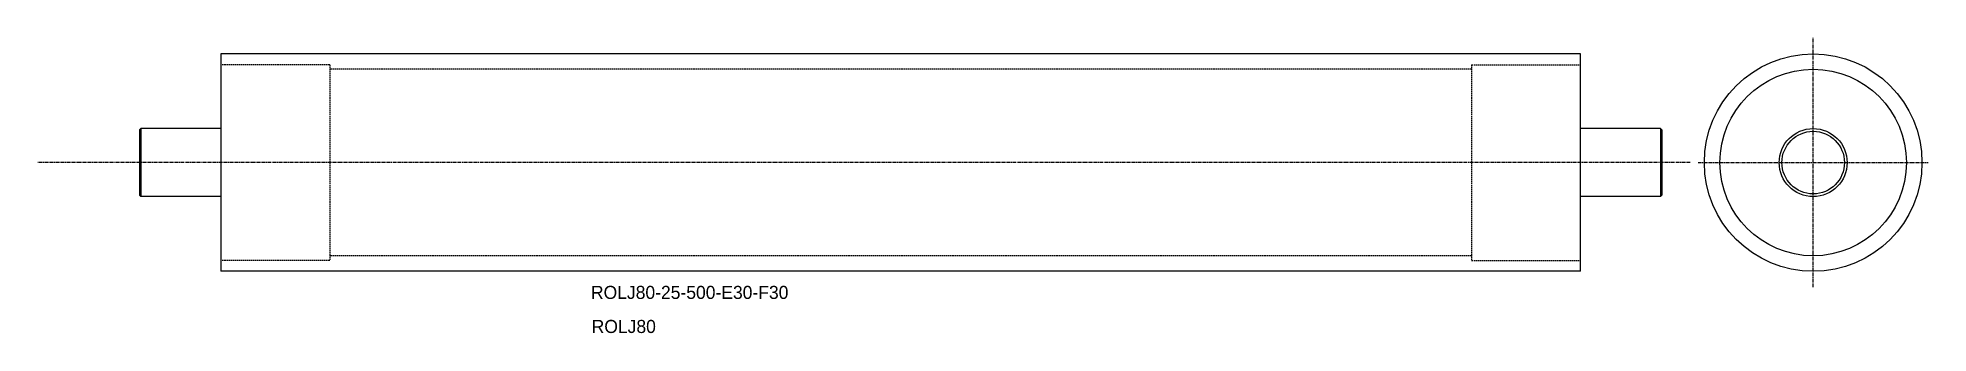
# Model space of a CAD drawing. Extents: x -130 to 565, y -27 to 82.
import ezdxf

# ---------------------------------------------------------------- set-up
doc = ezdxf.new("R2010")
doc.units = 0
doc.linetypes.add('CENTER', pattern=[2, 1.25, -0.25, 0.25, -0.25])
doc.linetypes.add('DASHED', pattern=[0.75, 0.5, -0.25])
doc.layers.get('0').update_dxf_attribs({"linetype": 'CONTINUOUS'})
doc.layers.add('CENTER', color=1, linetype='CENTER')

# ---------------------------------------------------------------- blocks, each defined once
blk = doc.blocks.new('*U18')
at = {"color": 7}
blk.add_text('ROLJ80-25-500-E30-F30', height=4.8126, dxfattribs=at).set_placement((73.31, -14.31))
blk = doc.blocks.new('*U19')
at = {"color": 7}
blk.add_text('ROLJ80', height=4.813, dxfattribs=at).set_placement((73.57, -26.84))

msp = doc.modelspace()

# ---------------------------------------------------------------- linework, layer by layer
at = {"color": 7, "linetype": 'CONTINUOUS'}
for p, q in [((-62.79, 75.85), (-62.79, -4.15)), ((437.21, 75.85), (-62.79, 75.85)), ((437.21, -4.15), (437.21, 75.85)), ((-92.79, 47.85), (-92.29, 48.35)), ((-92.79, 47.85), (-92.79, 23.85)), ((-62.79, 48.35), (-92.29, 48.35)), ((-92.29, 48.35), (-92.29, 23.35)), ((466.71, 48.35), (437.21, 48.35)), ((466.71, 48.35), (467.21, 47.85)), ((466.71, 48.35), (466.71, 23.35)), ((467.21, 47.85), (467.21, 23.85)), ((-92.79, 23.85), (-92.29, 23.35)), ((-62.79, 23.35), (-92.29, 23.35)), ((466.71, 23.35), (437.21, 23.35)), ((466.71, 23.35), (467.21, 23.85)), ((437.21, -4.15), (-62.79, -4.15))]:
    msp.add_line(p, q, dxfattribs=at)
at = {"color": 3, "linetype": 'DASHED'}
for p, q in [((-22.79, 71.85), (-62.79, 71.85)), ((-22.79, 71.85), (-22.79, -0.15)), ((397.21, 70.15), (-22.79, 70.15)), ((397.21, 71.85), (437.21, 71.85)), ((397.21, 71.85), (397.21, -0.15)), ((397.21, 1.55), (-22.79, 1.55)), ((-22.79, -0.15), (-62.79, -0.15)), ((397.21, -0.15), (437.21, -0.15))]:
    msp.add_line(p, q, dxfattribs=at)
at = {"color": 7, "linetype": 'CONTINUOUS'}
for radius in [40, 34.3, 12.5, 11.5]:
    msp.add_circle((522.83, 35.85), radius, dxfattribs=at)
at = {"layer": 'CENTER', "color": 1, "linetype": 'CENTER'}
for p, q in [((522.83, -10.04), (522.83, 81.75)), ((477.63, 35.85), (-130.13, 35.85)), ((480.54, 35.85), (565.13, 35.85))]:
    msp.add_line(p, q, dxfattribs=at)

# ---------------------------------------------------------------- block references
at = {"color": 7}
for name in ['*U18', '*U19']:
    msp.add_blockref(name, (0, 0), dxfattribs=at)

doc.saveas('drawing.dxf')
